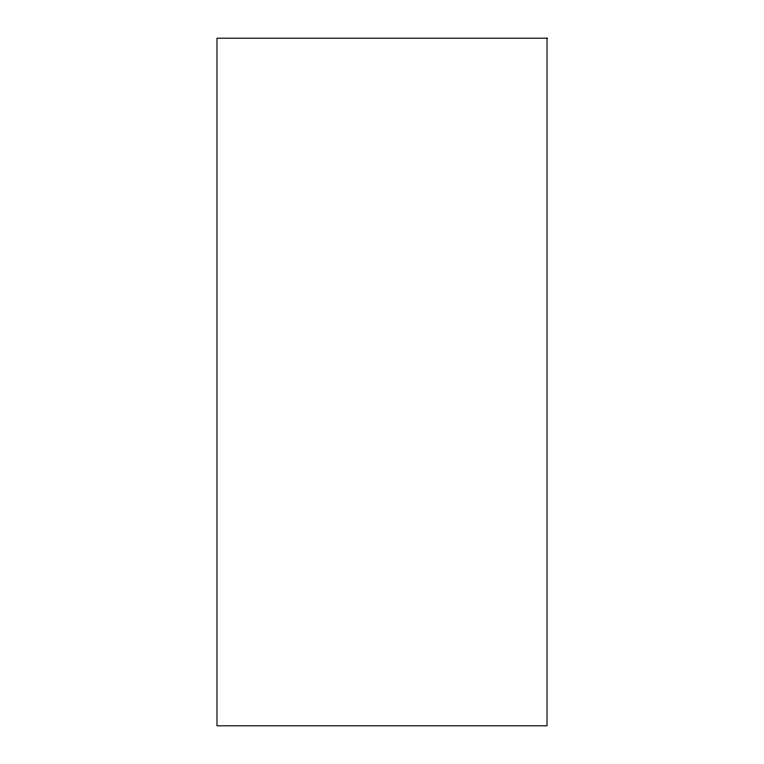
<?xml version="1.0" encoding="UTF-8"?>
<svg xmlns="http://www.w3.org/2000/svg" width="764" height="764" viewBox="0 0 764 764"><rect width="100%" height="100%" fill="white"/><g stroke="black" fill="none" stroke-linecap="round" stroke-linejoin="round"><path stroke-width="1.15" d="M547.024 38.2L216.976 38.2L216.976 725.8L547.024 725.8L547.024 38.2"/></g></svg>
